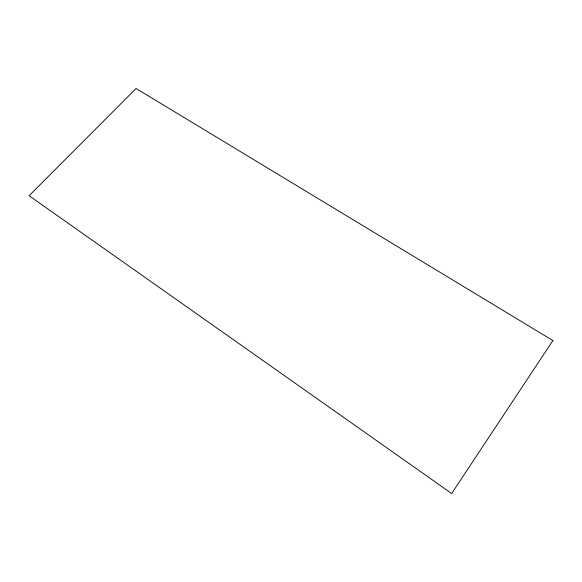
<?xml version="1.0" encoding="UTF-8"?>
<svg xmlns="http://www.w3.org/2000/svg" width="582" height="582" viewBox="0 0 582 582"><rect width="100%" height="100%" fill="white"/><g stroke="black" fill="none" stroke-linecap="round" stroke-linejoin="round"><path stroke-width="0.87" d="M552.9 340.557L451.661 493.507L29.1 195.719L136.079 88.493L552.9 340.557"/></g></svg>
